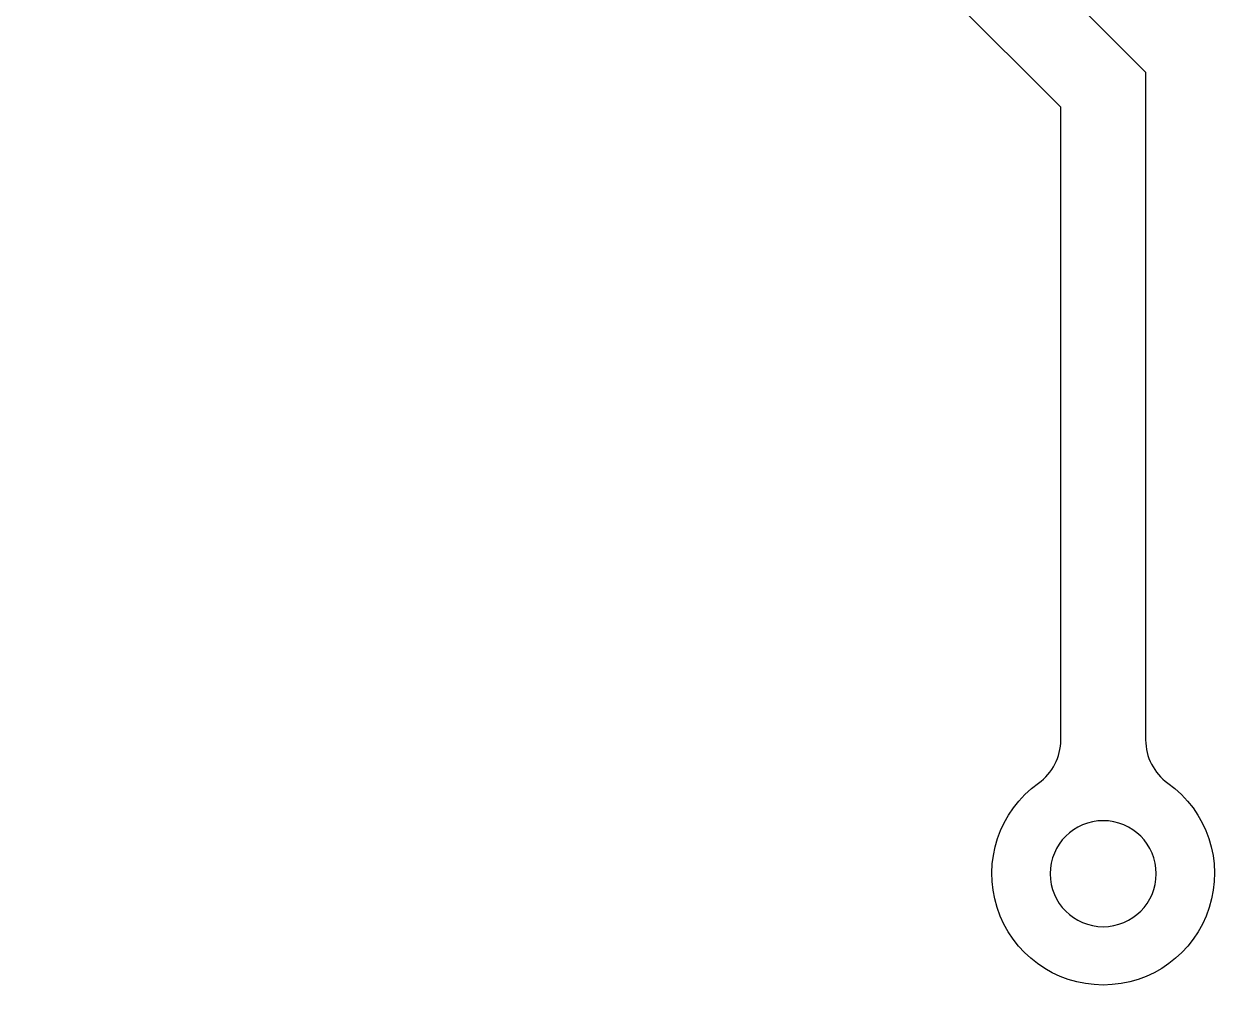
# Model space of a CAD drawing. Extents: x -44 to 134, y -24 to 59.
# Drawn here: x -2.35 to 8.97, y -6.95 to 2.11 of the extents above; entities that cross this region are included whole.
import ezdxf

# ---------------------------------------------------------------- set-up
doc = ezdxf.new("R2010")
doc.units = 0
doc.layers.add('TOPLAYER$TRACCES', color=20, linetype='CONTINUOUS')

msp = doc.modelspace()

# ---------------------------------------------------------------- linework, layer by layer
at = {"layer": 'TOPLAYER$TRACCES'}
for p, q in [((-1.548, 11.438), (8.231, 1.659)), ((7.431, 1.328), (-2.348, 11.107)), ((8.231, 1.659), (8.231, -4.642)), ((7.431, -4.642), (7.431, 1.328))]:
    msp.add_line(p, q, dxfattribs=at)
at = {"layer": 'TOPLAYER$TRACCES', "extrusion": (0, 0, -1)}
msp.add_circle((-7.831, -5.904), 0.5, dxfattribs=at)
at = {"layer": 'TOPLAYER$TRACCES'}
for centre, start, end in [((6.931, -4.642), 305.4959, 0), ((8.731, -4.642), 180, 234.5041)]:
    msp.add_arc(centre, 0.5, start, end, dxfattribs=at)
at = {"layer": 'TOPLAYER$TRACCES', "extrusion": (0, 0, -1)}
msp.add_arc((-7.831, -5.904), 1.05, 125.4959, 54.5041, dxfattribs=at)

doc.saveas('drawing.dxf')
